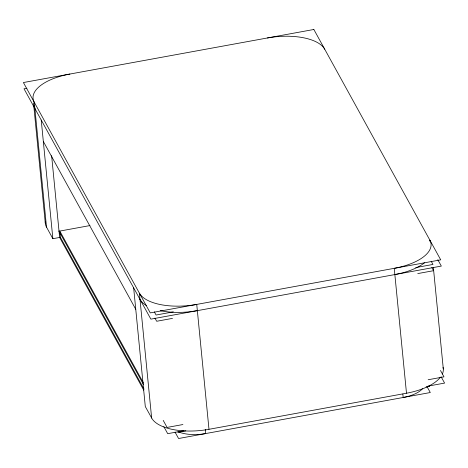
<?xml version="1.0" encoding="UTF-8"?>
<svg xmlns="http://www.w3.org/2000/svg" width="468" height="468" viewBox="0 0 468 468"><rect width="100%" height="100%" fill="white"/><g stroke="black" fill="none" stroke-linecap="round" stroke-linejoin="round"><path stroke-width="0.7" d="M394.857 274.576L401.994 273.002A47.912 21.078 -5.6 0 0 424.529 262.788M26.887 88.259L24.014 88.785L150.877 319.141L441.33 266.087L437.808 259.687M59.026 231.215L89.955 225.564M45.32 221.499A47.912 21.078 -5.6 0 0 46.133 226.395L52.866 238.698L60.413 237.317L144.062 389.195M173.33 311.869L156.072 315.022L154.317 311.834M415.707 267.597L432.964 264.443L431.209 261.255M172.505 318.38L156.681 321.27L154.926 318.082M417.754 273.581L433.579 270.691L431.824 267.503M182.912 424.54L167.094 427.43L163.215 420.387M428.167 379.741L443.986 376.851L440.464 370.451M183.526 430.782L167.702 433.672L163.829 426.635M428.056 386.118L444.6 383.093L441.078 376.693M177.957 432.268L185.802 430.835M426.114 386.942L429.682 386.287M133.661 287.878L145.296 406.528L152.106 418.813A47.912 21.078 -5.6 0 0 208.985 429.302L406.493 393.225A47.912 21.078 -5.6 0 0 440.294 377.389M197.35 310.653L189.949 311.735A47.912 21.078 -5.6 0 1 160.249 310.658M140.47 300.163L140.002 299.397A47.912 21.078 -5.6 0 0 146.642 305.703M427.12 386.773L430.291 392.535L178.571 438.516L175.044 432.11M43.331 141.459L135.761 309.29M143.448 382.953L59.805 231.075L60.413 237.317M58.904 230.987L143.483 384.556M59.512 237.229L143.74 390.16M34.497 107.745L34.889 108.529A47.912 21.078 -5.6 0 1 33.678 102.849M433.38 267.719L443.313 369.006M429.981 241.482L429.84 240.096A47.912 21.078 -5.6 0 1 394.243 268.328L406.493 393.225M402.843 394.015L403.182 397.484A27.951 12.297 -5.6 0 0 422.499 388.732M208.985 429.302L196.741 304.411A47.912 21.078 -5.6 0 1 139.394 293.149L151.638 418.047M205.271 429.402L205.68 433.561A27.951 12.297 -5.6 0 1 178.062 431.689M51.626 155.704L59.641 237.457M41.231 120.048L52.866 238.698M46.519 227.179L34.275 102.287A47.912 21.078 -5.6 0 1 69.872 74.049M33.731 105.236L45.297 223.16M443.038 367.368A47.912 21.078 -5.6 0 1 442.365 374.037M267.38 37.972A47.912 21.078 -5.6 0 1 324.728 49.228M313.852 29.484L23.4 82.538L150.269 312.899L440.716 259.839L313.852 29.484"/></g></svg>
